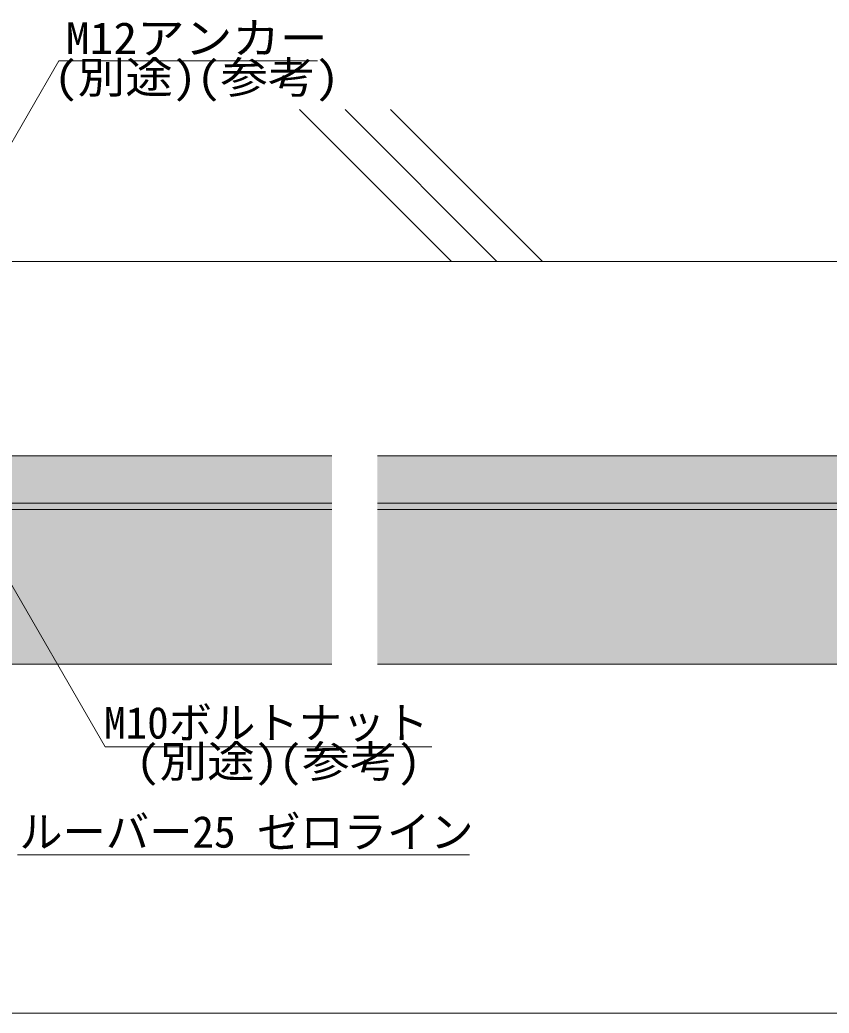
# Model space of a CAD drawing. Units: millimetres, scale not verified. Extents: x -1200 to 1200, y -500 to 500.
# Drawn here: x 947.2 to 1000.4, y -425.7 to -360.3 of the extents above; entities that cross this region are included whole.
import ezdxf
from ezdxf.enums import TextEntityAlignment as Align

# ---------------------------------------------------------------- set-up
doc = ezdxf.new("R2010")
doc.units = ezdxf.units.MM
doc.header["$LTSCALE"] = 1.1
for name, color, linetype, lineweight in [('0-0_一般', 7, 'Continuous', 9), ('0-3_寸法', 7, 'Continuous', 9), ('0-4_ルーバー', 7, 'Continuous', 9), ('0-B_文字', 7, 'Continuous', 9)]:
    doc.layers.add(name, color=color, linetype=linetype, lineweight=lineweight)
doc.layers.add('0-6_ハッチング', color=254, linetype='Continuous')
doc.styles.add('ＭＳ ゴシック', font='')
doc.styles.get('ＭＳ ゴシック').set_extended_font_data('MS Gothic')

# ---------------------------------------------------------------- blocks, each defined once
blk = doc.blocks.new('グループ-428-1')
at = {"layer": '0-4_ルーバー'}
for p, q in [((138642.39, 167524.04), (140442.39, 167524.04)), ((140442.39, 167446.17), (138642.39, 167446.17)), ((140442.39, 167435.49), (138642.39, 167435.49)), ((140442.39, 167181.05), (138642.39, 167181.05))]:
    blk.add_line(p, q, dxfattribs=at)
blk = doc.blocks.new('グループ-430-1')
at = {"layer": '0-4_ルーバー'}
for p, q in [((141692.39, 167446.17), (140517.39, 167446.17)), ((141692.39, 167435.49), (140517.39, 167435.49))]:
    blk.add_line(p, q, dxfattribs=at)
blk.add_lwpolyline([(140517.39, 167524.04), (141692.39, 167524.04), (141692.39, 167181.05), (140517.39, 167181.05)], dxfattribs=at)

msp = doc.modelspace()

# ---------------------------------------------------------------- linework, layer by layer
at = {"layer": '0-0_一般'}
for p, q in [((975.56, -376.238), (965.56, -366.238)), ((978.56, -376.238), (968.56, -366.238)), ((981.56, -376.238), (971.56, -366.238)), ((841.696, -376.238), (1070.696, -376.238))]:
    msp.add_line(p, q, dxfattribs=at)
at = {"layer": '0-3_寸法'}
msp.add_line((842.196, -425.746), (1017.195, -425.746), dxfattribs=at)
at = {"layer": '0-6_ハッチング'}
for points in [[(895.696, -402.758), (895.696, -389.038), (967.696, -402.758), (967.696, -389.038)], [(970.696, -402.758), (970.696, -389.038), (1017.696, -402.758), (1017.696, -389.038)]]:
    msp.add_solid(points, dxfattribs=at)
at = {"layer": '0-B_文字'}
for p, q in [((949.722, -363.026), (943.567, -373.685)), ((949.722, -363.026), (966.743, -363.026)), ((952.76, -408.201), (939.558, -385.336)), ((952.76, -408.201), (974.271, -408.201)), ((947.003, -415.31), (976.747, -415.31))]:
    msp.add_line(p, q, dxfattribs=at)

# ---------------------------------------------------------------- block references
at = {"layer": '0-4_ルーバー', "xscale": 0.04, "yscale": 0.04}
for name in ['グループ-428-1', 'グループ-430-1']:
    msp.add_blockref(name, (-4650, -7090), dxfattribs=at)

# ---------------------------------------------------------------- texts
at = {"layer": '0-B_文字', "style": 'ＭＳ ゴシック', "width": 1.1}
for s, p in [('M12アンカー', (950.183, -363.195)), ('(別途)(参考)', (949.396, -365.783)), ('(別途)(参考)', (954.785, -410.839))]:
    msp.add_text(s, height=2.089, dxfattribs=at).set_placement(p, align=Align.BOTTOM_LEFT)
at = {"layer": '0-B_文字', "style": 'ＭＳ ゴシック'}
for s, height, p in [('M10ボルトナット', 2.09, (952.691, -408.289)), ('ルーバー25 ゼロライン', 2.089, (947.114, -415.475))]:
    msp.add_text(s, height=height, dxfattribs=at).set_placement(p, align=Align.BOTTOM_LEFT)

doc.saveas('drawing.dxf')
